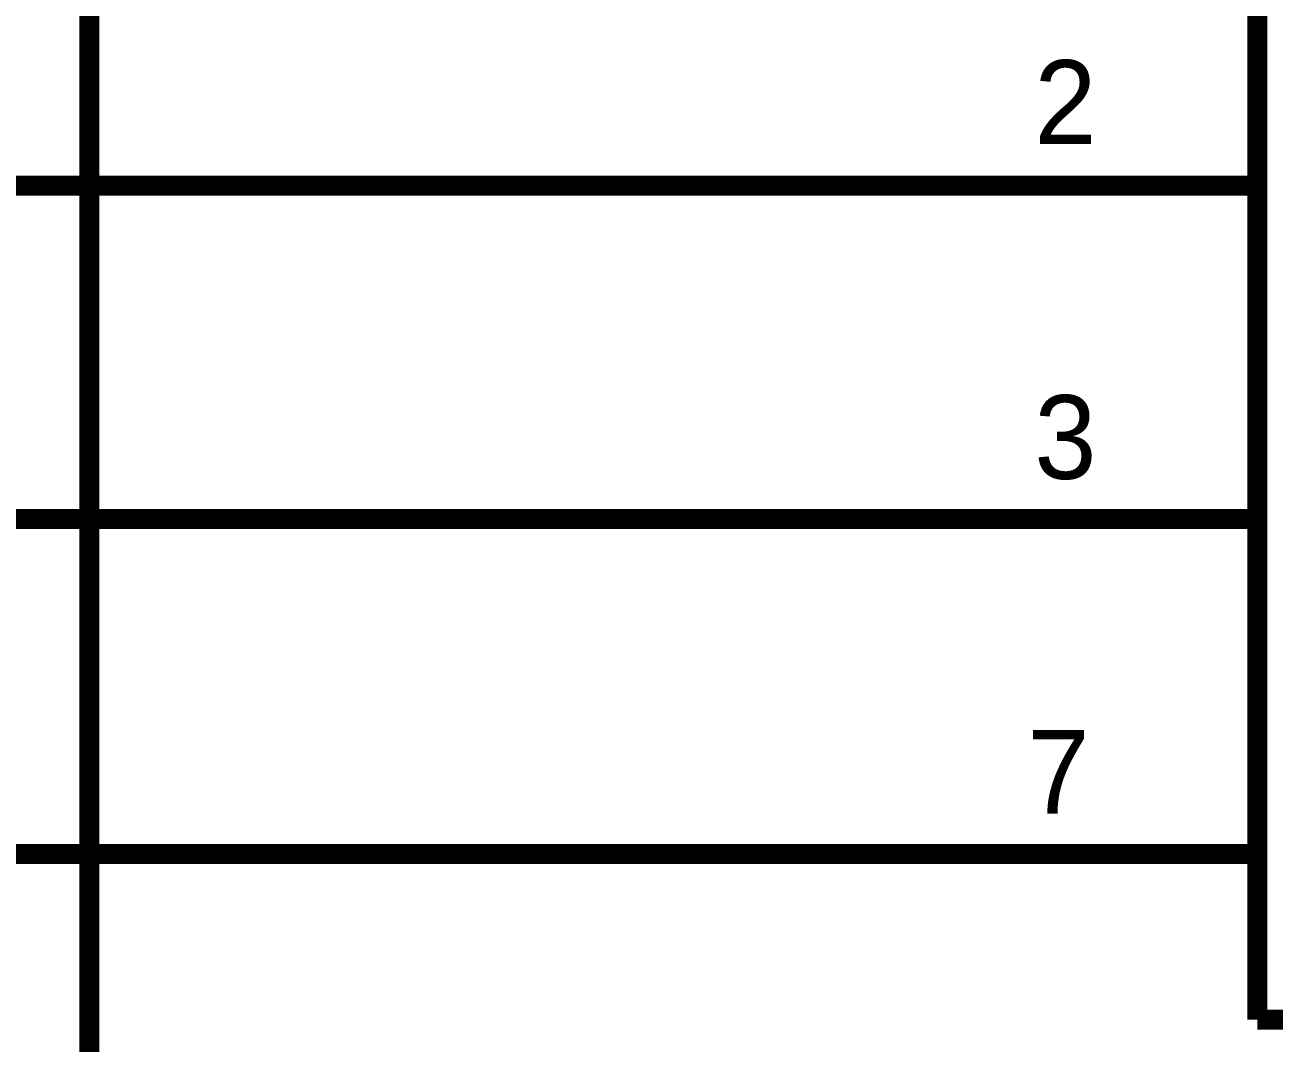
# Model space of a CAD drawing. Header units: inches. Extents: x 0 to 841, y 0 to 594.
# Drawn here: x 534.04 to 552.76, y 289.65 to 304.9 of the extents above; entities that cross this region are included whole.
import ezdxf

# ---------------------------------------------------------------- set-up
doc = ezdxf.new("R2010")
doc.units = ezdxf.units.IN
doc.layers.add('Sheet', color=255, linetype='Continuous')

msp = doc.modelspace()

# ---------------------------------------------------------------- linework, layer by layer
at = {"layer": 'Sheet'}
for points in [[(552.514, 319.995, 0.3, 0.3, 0), (552.514, 289.997, 0.3, 0.3, 0)], [(547.523, 279.989, 0.3, 0.3, 0), (535.006, 279.989, 0.3, 0.3, 0), (535.006, 317.486, 0.3, 0.3, 0)], [(547.523, 302.487, 0.3, 0.3, 0), (492.517, 302.487, 0.3, 0.3, 0)], [(552.514, 302.487, 0.3, 0.3, 0), (547.523, 302.487, 0.3, 0.3, 0)], [(547.523, 297.496, 0.3, 0.3, 0), (492.517, 297.496, 0.3, 0.3, 0), (492.517, 297.496, 0.3, 0.3, 0)], [(552.514, 297.496, 0.3, 0.3, 0), (547.523, 297.496, 0.3, 0.3, 0)], [(547.523, 292.479, 0.3, 0.3, 0), (492.517, 292.479, 0.3, 0.3, 0), (492.517, 292.479, 0.3, 0.3, 0)], [(552.514, 292.479, 0.3, 0.3, 0), (547.523, 292.479, 0.3, 0.3, 0)], [(552.514, 289.997, 0.3, 0.3, 0), (587.503, 289.997, 0.3, 0.3, 0)]]:
    msp.add_lwpolyline(points, format="xyseb", dxfattribs=at)

# ---------------------------------------------------------------- texts
for s, p in [('2', (549.169, 303.115)), ('3', (549.169, 298.097)), ('7', (549.065, 293.08))]:
    msp.add_text(s, height=1.254, dxfattribs=at).set_placement(p)

doc.saveas('drawing.dxf')
